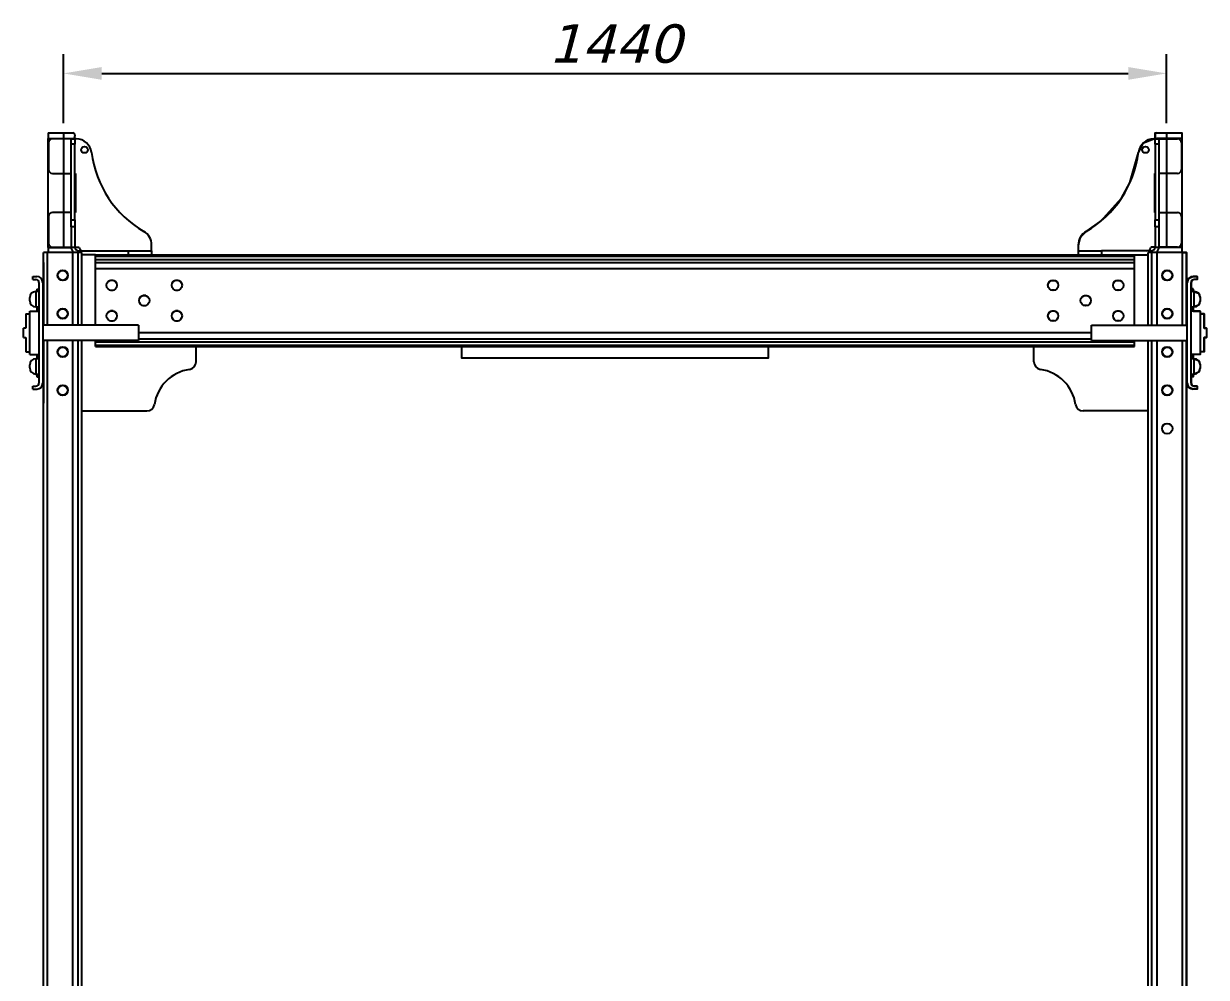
# Model space of a CAD drawing. Header units: millimetres. Extents: x 503 to 3464, y 400 to 5374.
# Drawn here: x 528 to 2072, y 2887 to 4132 of the extents above; entities that cross this region are included whole.
import ezdxf

# ---------------------------------------------------------------- set-up
doc = ezdxf.new("R2010")
doc.units = ezdxf.units.MM
doc.styles.get("Standard").update_dxf_attribs({"font": 'verdanai.ttf'})
doc.dimstyles.new('DimStyleALP', dxfattribs={"dimscale": 20, "dimtxt": 2.5, "dimasz": 2.5, "dimexe": 1.25, "dimexo": 0.625, "dimtad": 1, "dimdsep": 46, "dimtxsty": 'Standard', "dimcen": 2.5, "dimclrd": 60, "dimclre": 60, "dimadec": 0, "dimazin": 0, "dimtfac": 1, "dimtofl": 0, "dimtmove": 0, "dimatfit": 3, "dimfxl": 1, "dimarcsym": 0})

# ---------------------------------------------------------------- blocks, each defined once
blk = doc.blocks.new('*D13')
at = {"color": 60, "linetype": 'ByBlock', "lineweight": -2, "transparency": 16777216}
for p, q in [((-720, 3111.5), (-720, 3201.6)), ((720, 3111.5), (720, 3201.6)), ((-670, 3176.6), (670, 3176.6))]:
    blk.add_line(p, q, dxfattribs=at)
at = {"color": 60, "transparency": 16777216}
for points in [[(-670, 3184.9), (-670, 3168.2), (-720, 3176.6)], [(670, 3184.9), (670, 3168.2), (720, 3176.6)]]:
    blk.add_solid(points, dxfattribs=at)
at = {"layer": 'Defpoints', "color": 0, "transparency": 16777216}
for p in [(720, 3176.6), (-720, 3099), (720, 3099)]:
    blk.add_point(p, dxfattribs=at)
at = {"color": 0, "transparency": 16777216, "insert": (0, 3215.1), "char_height": 50, "attachment_point": 5}
blk.add_mtext('1440', dxfattribs=at)
blk = doc.blocks.new('*U12')
blk.add_wipeout([(0, -490), (0, 0), (-696, 0), (-696, 2736), (-611.226, 2736), (-604.722, 2738.404), (-601.345, 2744.461), (-585.891, 2774.891), (-555.462, 2790.345), (-549.404, 2793.722), (-547, 2800.226), (-547, 2820), (-200, 2820), (-200, 2805), (0, 2805), (0, 2940), (-605, 2940), (-605, 2952.956), (-607.669, 2962.938), (-614.962, 2970.255), (-634.292, 2983.776), (-661.26, 3013.874), (-672.169, 3033.634), (-683.4, 3073.506), (-690.016, 3086.002), (-703.242, 3091), (-705, 3091), (-705, 3099), (-740, 3099), (-740, 2943), (-746, 2943), (-746, 2904), (-747.012, 2903.944), (-749.343, 2909.157), (-755, 2911.5), (-760, 2911.5), (-760, 2907.5), (-756, 2907.5), (-753.172, 2906.328), (-752, 2903.5), (-752, 2894.795), (-755, 2894.795), (-755, 2891.899), (-761.657, 2889.556), (-764, 2883.9), (-764, 2879.899), (-761.657, 2874.243), (-756, 2871.9), (-755, 2871.9), (-755, 2866.096), (-764, 2866.096), (-764, 2863), (-769, 2863), (-769, 2844), (-772, 2844), (-772, 2832), (-769, 2832), (-769, 2813), (-764, 2813), (-764, 2809.903), (-755, 2809.795), (-755, 2804.1), (-756.011, 2804.1), (-761.657, 2801.757), (-764, 2796.1), (-764, 2792.1), (-761.657, 2786.443), (-756, 2784.1), (-755, 2784.1), (-755, 2780.436), (-752, 2780.436), (-752, 2772.5), (-753.172, 2769.671), (-756, 2768.5), (-760, 2768.5), (-760, 2764.5), (-755, 2764.5), (-749.343, 2766.843), (-747, 2772), (-746, 2772), (-746, -207), (-740, -207), (-740, -221.04), (-751.24, -268.532), (-752.011, -285), (-746.879, -327.231), (-740, -348.96), (-740, -363), (-733.744, -363), (-708.671, -399.456), (-690.491, -416.148), (-667.069, -430.923), (-641.581, -440.58), (-618.289, -444.604), (-611.554, -444.956), (-560.975, -444.956), (-540.851, -442.85), (-524.43, -438.668), (-514.809, -435.208), (-493.437, -424.147), (-468.79, -404.57), (-446.439, -376.601), (-429.377, -340.1), (-423.061, -314.834), (-420.539, -284.9), (-421.99, -262.313), (-426.344, -240), (-191.807, -240), (-191.807, -490)])
at = {"color": 7, "linetype": 'Continuous', "lineweight": 25}
for p, q in [((-740, 3099), (-708, 3099)), ((-740, 3099), (-740, 3091.5)), ((-740, 3091.5), (-708, 3091.5)), ((-740, 2949.5), (-740, 3091.5)), ((-710, 3091), (-734.5, 3091)), ((-710, 3091.5), (-710, 3091)), ((-710, 3091), (-705, 3091)), ((-710, 3084.032), (-710, 3091)), ((-705, 3096), (-705, 3094.5)), ((-703.242, 3091), (-705, 3091)), ((-705, 3091), (-705, 3084.032)), ((-739.5, 3086), (-739.5, 3051)), ((-705, 3084.032), (-710, 3084.032)), ((-710, 2985.438), (-710, 3084.032)), ((-705, 2985.438), (-705, 3084.032)), ((-734.5, 3046), (-710, 3046)), ((-705, 3046), (-704.5, 3046)), ((-704.5, 3046), (-704.5, 2995)), ((-739.5, 2990), (-739.5, 2955)), ((-710, 2995), (-734.5, 2995)), ((-710, 2985.438), (-705, 2985.438)), ((-710, 2976.342), (-710, 2985.438)), ((-704.5, 2995), (-705, 2995)), ((-705, 2985.438), (-705, 2976.342)), ((-705, 2976.342), (-710, 2976.342)), ((-710, 2976.342), (-710, 2950)), ((-705, 2976.342), (-705, 2950)), ((-740, 2949.5), (-740, 2943)), ((-740, 2949.5), (-709.987, 2949.5)), ((-734.5, 2950), (-710, 2950)), ((-710, 2950), (-710, 2949.5)), ((-710, 2950), (-705, 2950)), ((-705, 2950), (-699.5, 2950)), ((-605, 2945), (-605, 2952.956)), ((-746, 2848), (-746, 2943)), ((-741, 2943), (-746, 2943)), ((-708, 2943), (-741, 2943)), ((-701, 2943), (-708, 2943)), ((-701, 2848), (-701, 2943)), ((-696, 2943), (-701, 2943)), ((-700, 2945), (-635, 2945)), ((-696, 2848), (-696, 2943)), ((-678, 2940), (-696, 2940)), ((-678, 2938.111), (-678, 2940)), ((-678, 2933.636), (-678, 2938.111)), ((-678, 2929.694), (-678, 2933.636)), ((-635, 2940), (-635, 2945)), ((-635, 2945), (-605, 2945)), ((-605, 2945), (-605, 2940)), ((-746, 2930), (-746, 2848)), ((-678, 2921.737), (-678, 2929.694)), ((-678, 2848), (-678, 2921.737)), ((-760, 2907.5), (-760, 2911.5)), ((-760, 2911.5), (-755, 2911.5)), ((-760, 2907.5), (-756, 2907.5)), ((-752, 2903.5), (-752, 2772.5)), ((-747.016, 2904), (-747, 2904)), ((-746, 2904), (-747, 2904)), ((-747, 2903.5), (-747, 2772.5)), ((-655.18, 2906.5), (-658.82, 2906.5)), ((-570.18, 2906.5), (-573.82, 2906.5)), ((-752, 2891.899), (-756, 2891.899)), ((-755, 2894.795), (-752, 2894.795)), ((-658.82, 2893.5), (-655.18, 2893.5)), ((-573.82, 2893.5), (-570.18, 2893.5)), ((-764, 2879.9), (-764, 2883.9)), ((-756, 2871.9), (-752, 2871.9)), ((-612.68, 2886.5), (-616.32, 2886.5)), ((-616.32, 2873.5), (-612.68, 2873.5)), ((-769, 2863), (-769, 2844)), ((-769, 2863), (-764, 2863)), ((-764, 2866.096), (-752, 2866.096)), ((-764, 2809.903), (-764, 2866.096)), ((-655.18, 2866.5), (-658.82, 2866.5)), ((-570.18, 2866.5), (-573.82, 2866.5)), ((-769, 2844), (-772, 2844)), ((-772, 2832), (-772, 2844)), ((-622, 2848), (-747, 2848)), ((-658.82, 2853.5), (-655.18, 2853.5)), ((-622, 2848), (-622, 2828)), ((-573.82, 2853.5), (-570.18, 2853.5)), ((-772, 2832), (-769, 2832)), ((-769, 2832), (-769, 2813)), ((-622, 2828), (-747, 2828)), ((-746, 2828), (-746, 2746)), ((-746, -207), (-746, 2828)), ((-701, -207), (-701, 2828)), ((-696, -207), (-696, 2828)), ((-678, 2826.364), (-678, 2828)), ((-678, 2821.889), (-678, 2826.364)), ((-769, 2813), (-764, 2813)), ((-678, 2820), (-678, 2821.889)), ((-547, 2800.226), (-547, 2820)), ((-764, 2809.903), (-752, 2809.903)), ((-764, 2792.1), (-764, 2796.1)), ((-752, 2804.1), (-756, 2804.1)), ((-755, 2809.795), (-752, 2809.795)), ((-755, 2809.795), (-755, 2807.403)), ((-755, 2807.403), (-752, 2807.403)), ((-755, 2807.403), (-755, 2804.1)), ((-756, 2784.1), (-752, 2784.1)), ((-755, 2780.436), (-752, 2780.436)), ((-760, 2764.5), (-760, 2768.5)), ((-760, 2768.5), (-756, 2768.5)), ((-760, 2764.5), (-755, 2764.5)), ((-747.016, 2772), (-747, 2772)), ((-746, 2772), (-747, 2772)), ((-696, 2736), (-611.226, 2736))]:
    blk.add_line(p, q, dxfattribs=at)
blk.add_line((-720, 3099), (-720, 2949.5))
at = {"color": 8, "linetype": 'Continuous', "lineweight": 25}
for p, q in [((-741, 2848), (-741, 2943)), ((-708, 2848), (-708, 2943)), ((-700, 2945), (-700, 2943)), ((-756, 2891.899), (-756, 2871.9)), ((-741, -207), (-741, 2828)), ((-708, -207), (-708, 2828)), ((-756, 2804.1), (-756, 2784.1))]:
    blk.add_line(p, q, dxfattribs=at)
at = {"color": 7, "linetype": 'Continuous', "lineweight": 25}
for centre, radius in [((-692.5, 3077), 4.25), ((-721, 2913), 6.75), ((-721, 2913), 6.5), ((-657, 2900), 6.75), ((-572, 2900), 6.75), ((-614.5, 2880), 6.75), ((-721, 2863), 6.75), ((-721, 2863), 6.5), ((-657, 2860), 6.75), ((-572, 2860), 6.75), ((-721, 2813), 6.75), ((-721, 2813), 6.5), ((-721, 2763), 6.75), ((-721, 2763), 6.5)]:
    blk.add_circle(centre, radius, dxfattribs=at)
for centre, radius, start, end in [((-734.5, 3086), 5, 90, 180), ((-708, 3096), 3, 0, 90), ((-708, 3094.5), 3, 270, 0), ((-703.242, 3071), 20, 7.198891, 90), ((-544.901, 3091), 139.599, 187.198891, 239.875757), ((-734.5, 3051), 5, 180, 270), ((-734.5, 2990), 5, 90, 180), ((-625, 2952.956), 20, 0, 59.875757), ((-734.5, 2955), 5, 180, 270), ((-700, 2950), 10, 180, 224.427004), ((-700, 2950), 5, 180, 270), ((-694.5, 2950), 5, 180, 270), ((-756, 2903.5), 4, 0, 90), ((-755, 2903.5), 8, 0, 90), ((-756, 2883.9), 8, 90, 180), ((-756, 2879.9), 8, 180, 270), ((-756, 2796.1), 8, 90, 180), ((-557, 2800.226), 10, 278.849883, 0), ((-756, 2792.1), 8, 180, 270), ((-547, 2736), 55, 98.849883, 171.150117), ((-756, 2772.5), 4, 270, 0), ((-755, 2772.5), 8, 270, 0), ((-611.226, 2746), 10, 270, 351.150117)]:
    blk.add_arc(centre, radius, start, end, dxfattribs=at)
for points, knots in [([(-755, 2894.795), (-755, 2894.777), (-755, 2894.74), (-755, 2894.403), (-755, 2893.646), (-755, 2892.788), (-755, 2892.117), (-755, 2891.899)], [0, 0, 0, 0, 0.24355089, 0.48698914, 0.7300722, 0.91243478, 1, 1, 1, 1]), ([(-755, 2871.9), (-755, 2871.522), (-755, 2870.563), (-755, 2869.162), (-755, 2867.862), (-755, 2866.854), (-755, 2866.271), (-755, 2866.137), (-755, 2866.096)], [0, 0, 0, 0, 0.1164907, 0.29625417, 0.47603057, 0.65609201, 0.89612047, 1, 1, 1, 1]), ([(-755, 2784.1), (-755, 2783.533), (-755, 2782.45), (-755, 2781.306), (-755, 2780.726), (-755, 2780.436)], [0, 0, 0, 0, 0.35445681, 0.67704016, 1, 1, 1, 1])]:
    blk.add_open_spline(points, degree=3, knots=knots, dxfattribs=at)
blk.add_wipeout([(0, -490), (0, 0), (696, 0), (696, 2736), (611.226, 2736), (604.722, 2738.404), (601.345, 2744.461), (585.891, 2774.891), (555.462, 2790.345), (549.404, 2793.722), (547, 2800.226), (547, 2820), (200, 2820), (200, 2805), (0, 2805), (0, 2940), (605, 2940), (605, 2952.956), (607.669, 2962.938), (614.962, 2970.255), (634.292, 2983.776), (661.26, 3013.874), (672.169, 3033.634), (683.4, 3073.506), (690.016, 3086.002), (703.242, 3091), (705, 3091), (705, 3099), (740, 3099), (740, 2943), (746, 2943), (746, 2904), (747.012, 2903.944), (749.343, 2909.157), (755, 2911.5), (760, 2911.5), (760, 2907.5), (756, 2907.5), (753.172, 2906.328), (752, 2903.5), (752, 2894.795), (755, 2894.795), (755, 2891.899), (761.657, 2889.556), (764, 2883.9), (764, 2879.899), (761.657, 2874.243), (756, 2871.9), (755, 2871.9), (755, 2866.096), (764, 2866.096), (764, 2863), (769, 2863), (769, 2844), (772, 2844), (772, 2832), (769, 2832), (769, 2813), (764, 2813), (764, 2809.903), (755, 2809.795), (755, 2804.1), (756.011, 2804.1), (761.657, 2801.757), (764, 2796.1), (764, 2792.1), (761.657, 2786.443), (756, 2784.1), (755, 2784.1), (755, 2780.436), (752, 2780.436), (752, 2772.5), (753.172, 2769.671), (756, 2768.5), (760, 2768.5), (760, 2764.5), (755, 2764.5), (749.343, 2766.843), (747, 2772), (746, 2772), (746, -207), (740, -207), (740, -221.04), (751.24, -268.532), (752.011, -285), (746.879, -327.231), (740, -348.96), (740, -363), (733.744, -363), (708.671, -399.456), (690.491, -416.148), (667.069, -430.923), (641.581, -440.58), (618.289, -444.604), (611.554, -444.956), (560.975, -444.956), (540.851, -442.85), (524.43, -438.668), (514.809, -435.208), (493.437, -424.147), (468.79, -404.57), (446.439, -376.601), (429.377, -340.1), (423.061, -314.834), (420.539, -284.9), (421.99, -262.313), (426.344, -240), (191.807, -240), (191.807, -490)])
for p, q in [((703.242, 3091), (705, 3091)), ((705, 3096), (705, 3094.5)), ((705, 3091), (710, 3091)), ((705, 3084.032), (705, 3091)), ((708, 3099), (740, 3099)), ((740, 3091.5), (708, 3091.5)), ((710, 3091), (710, 3091.5)), ((710, 3091), (734.5, 3091)), ((710, 3091), (710, 3084.032)), ((740, 3099), (740, 3091.5)), ((740, 3091.5), (740, 2949.5)), ((710, 3084.032), (705, 3084.032)), ((705, 3084.032), (705, 2985.438)), ((710, 3084.032), (710, 2985.438)), ((739.5, 3086), (739.5, 3051)), ((705, 3046), (704.5, 3046)), ((704.5, 3046), (704.5, 2995)), ((734.5, 3046), (710, 3046)), ((704.5, 2995), (705, 2995)), ((705, 2985.438), (710, 2985.438)), ((705, 2976.342), (705, 2985.438)), ((710, 2995), (734.5, 2995)), ((710, 2985.438), (710, 2976.342)), ((739.5, 2990), (739.5, 2955)), ((710, 2976.342), (705, 2976.342)), ((705, 2976.342), (705, 2950)), ((710, 2976.342), (710, 2950)), ((605, 2945), (605, 2952.956)), ((705, 2950), (699.5, 2950)), ((705, 2950), (710, 2950)), ((740, 2949.5), (709.987, 2949.5)), ((710, 2949.5), (710, 2950)), ((734.5, 2950), (710, 2950)), ((740, 2949.5), (740, 2943)), ((-678, 2940), (678, 2940)), ((-678, 2938.111), (678, 2938.111)), ((-678, 2933.636), (678, 2933.636)), ((605, 2940), (605, 2945)), ((605, 2945), (635, 2945)), ((635, 2945), (635, 2940)), ((700, 2945), (635, 2945)), ((678, 2940), (696, 2940)), ((678, 2938.111), (678, 2940)), ((678, 2933.636), (678, 2938.111)), ((678, 2929.694), (678, 2933.636)), ((696, 2848), (696, 2943)), ((701, 2943), (696, 2943)), ((701, 2848), (701, 2943)), ((708, 2943), (701, 2943)), ((741, 2943), (708, 2943)), ((746, 2943), (741, 2943)), ((746, 2848), (746, 2943)), ((-678, 2929.694), (678, 2929.694)), ((-678, 2921.737), (678, 2921.737)), ((678, 2921.737), (678, 2929.694)), ((678, 2848), (678, 2921.737)), ((746, 2930), (746, 2848)), ((570.18, 2906.5), (573.82, 2906.5)), ((655.18, 2906.5), (658.82, 2906.5)), ((746, 2904), (747, 2904)), ((747.016, 2904), (747, 2904)), ((747, 2772.5), (747, 2903.5)), ((752, 2772.5), (752, 2903.5)), ((760, 2911.5), (755, 2911.5)), ((760, 2907.5), (756, 2907.5)), ((760, 2911.5), (760, 2907.5)), ((573.82, 2893.5), (570.18, 2893.5)), ((658.82, 2893.5), (655.18, 2893.5)), ((755, 2895.564), (752, 2895.564)), ((756, 2891.899), (752, 2891.899)), ((612.68, 2886.5), (616.32, 2886.5)), ((616.32, 2873.5), (612.68, 2873.5)), ((752, 2871.9), (756, 2871.9)), ((755, 2868.597), (755, 2871.9)), ((764, 2883.9), (764, 2879.9)), ((570.18, 2866.5), (573.82, 2866.5)), ((655.18, 2866.5), (658.82, 2866.5)), ((755, 2868.597), (752, 2868.597)), ((755, 2866.205), (752, 2866.205)), ((764, 2866.096), (752, 2866.096)), ((755, 2866.205), (755, 2868.597)), ((764, 2866.096), (764, 2809.903)), ((769, 2863), (764, 2863)), ((769, 2844), (769, 2863)), ((573.82, 2853.5), (570.18, 2853.5)), ((622, 2828), (622, 2848)), ((622, 2848), (747, 2848)), ((658.82, 2853.5), (655.18, 2853.5)), ((772, 2844), (769, 2844)), ((772, 2844), (772, 2832)), ((-678, 2826.364), (678, 2826.364)), ((622, 2828), (747, 2828)), ((678, 2826.364), (678, 2828)), ((678, 2821.889), (678, 2826.364)), ((696, -120), (696, 2828)), ((701, -120), (701, 2828)), ((746, -207), (746, 2828)), ((746, 2828), (746, 2746)), ((769, 2832), (772, 2832)), ((769, 2813), (769, 2832)), ((-678, 2821.889), (678, 2821.889)), ((-678, 2820), (678, 2820)), ((-200, 2820), (200, 2820)), ((547, 2800.226), (547, 2820)), ((678, 2820), (678, 2821.889)), ((769, 2813), (764, 2813)), ((764, 2809.903), (752, 2809.903)), ((756, 2804.1), (752, 2804.1)), ((764, 2796.1), (764, 2792.1)), ((752, 2784.1), (756, 2784.1)), ((755, 2781.205), (752, 2781.205)), ((746, 2772), (747, 2772)), ((747.016, 2772), (747, 2772)), ((760, 2764.5), (755, 2764.5)), ((760, 2768.5), (756, 2768.5)), ((760, 2768.5), (760, 2764.5)), ((696, 2736), (611.226, 2736))]:
    blk.add_line(p, q, dxfattribs=at)
blk.add_line((720, 3099), (720, 2949.5))
at = {"color": 8, "linetype": 'Continuous', "lineweight": 25}
for p, q in [((700, 2943), (700, 2945)), ((708, 2848), (708, 2943)), ((741, 2848), (741, 2943)), ((756, 2871.9), (756, 2891.899)), ((-622, 2838.262), (622, 2838.262)), ((-622, 2830.306), (622, 2830.306)), ((708, -120), (708, 2828)), ((741, -207), (741, 2828)), ((756, 2784.1), (756, 2804.1))]:
    blk.add_line(p, q, dxfattribs=at)
blk.add_lwpolyline([(0, 2940), (605, 2940), (605, 2952.956), (607.669, 2962.938), (614.962, 2970.255), (634.292, 2983.776), (661.26, 3013.874), (672.169, 3033.634), (683.4, 3073.506), (690.016, 3086.002), (703.242, 3091), (705, 3091), (705, 3099), (740, 3099), (740, 2943), (746, 2943), (746, 2904), (747.012, 2903.944), (749.343, 2909.157), (755, 2911.5), (760, 2911.5), (760, 2907.5), (756, 2907.5), (753.172, 2906.328), (752, 2903.5), (752, 2894.795), (755, 2894.795), (755, 2891.899), (761.657, 2889.556), (764, 2883.9), (764, 2879.899), (761.657, 2874.243), (756, 2871.9), (755, 2871.9), (755, 2866.096), (764, 2866.096), (764, 2863), (769, 2863), (769, 2844), (772, 2844), (772, 2832), (769, 2832), (769, 2813), (764, 2813), (764, 2809.903), (755, 2809.795), (755, 2804.1), (756.011, 2804.1), (761.657, 2801.757), (764, 2796.1), (764, 2792.1), (761.657, 2786.443), (756, 2784.1), (755, 2784.1), (755, 2780.436), (752, 2780.436), (752, 2772.5), (753.172, 2769.671), (756, 2768.5), (760, 2768.5), (760, 2764.5), (755, 2764.5), (749.343, 2766.843), (747, 2772), (746, 2772), (746, -207)])
at = {"color": 7, "linetype": 'Continuous', "lineweight": 25}
blk.add_lwpolyline([(200, 2820), (200, 2805), (-200, 2805), (-200, 2820)], dxfattribs=at)
for centre, radius in [((692.5, 3077), 4.25), ((721, 2913), 6.75), ((721, 2913), 6.5), ((572, 2900), 6.75), ((657, 2900), 6.75), ((614.5, 2880), 6.75), ((572, 2860), 6.75), ((657, 2860), 6.75), ((721, 2863), 6.75), ((721, 2863), 6.5), ((721, 2813), 6.75), ((721, 2813), 6.5), ((721, 2763), 6.75), ((721, 2763), 6.5), ((721, 2713), 6.75)]:
    blk.add_circle(centre, radius, dxfattribs=at)
for centre, radius, start, end in [((703.242, 3071), 20, 90, 172.801109), ((708, 3096), 3, 90, 180), ((708, 3094.5), 3, 180, 270), ((734.5, 3086), 5, 0, 90), ((544.901, 3091), 139.599, 300.124243, 352.801109), ((734.5, 3051), 5, 270, 0), ((734.5, 2990), 5, 0, 90), ((625, 2952.956), 20, 120.124243, 180), ((694.5, 2950), 5, 270, 0), ((700, 2950), 5, 270, 0), ((700, 2950), 10, 315.572996, 0), ((734.5, 2955), 5, 270, 0), ((755, 2903.5), 8, 90, 180), ((756, 2903.5), 4, 90, 180), ((756, 2883.9), 8, 0, 90), ((756, 2879.9), 8, 270, 0), ((557, 2800.226), 10, 180, 261.150117), ((756, 2796.1), 8, 0, 90), ((547, 2736), 55, 8.849883, 81.150117), ((756, 2792.1), 8, 270, 0), ((755, 2772.5), 8, 180, 270), ((756, 2772.5), 4, 180, 270), ((611.226, 2746), 10, 188.849883, 270)]:
    blk.add_arc(centre, radius, start, end, dxfattribs=at)
for points, knots in [([(755, 2891.899), (755, 2892.467), (755, 2893.55), (755, 2894.694), (755, 2895.274), (755, 2895.564)], [0, 0, 0, 0, 0.35445681, 0.67704016, 1, 1, 1, 1]), ([(755, 2804.1), (755, 2804.478), (755, 2805.437), (755, 2806.838), (755, 2808.138), (755, 2809.146), (755, 2809.728), (755, 2809.863), (755, 2809.903)], [0, 0, 0, 0, 0.11649084, 0.29625452, 0.47602887, 0.65609216, 0.89611991, 1, 1, 1, 1]), ([(755, 2781.205), (755, 2781.223), (755, 2781.26), (755, 2781.597), (755, 2782.354), (755, 2783.212), (755, 2783.883), (755, 2784.1)], [0, 0, 0, 0, 0.24355067, 0.48698933, 0.73007229, 0.91243481, 1, 1, 1, 1])]:
    blk.add_open_spline(points, degree=3, knots=knots, dxfattribs=at)
dim = blk.add_linear_dim(base=(720, 3176.571), p1=(-720, 3099), p2=(720, 3099), dimstyle='DimStyleALP')
dim.commit()
dim.dimension.update_dxf_attribs({"geometry": '*D13', "text_midpoint": (0, 3215.112)})

msp = doc.modelspace()

# ---------------------------------------------------------------- block references
msp.add_blockref('*U12', (1300, 890))

doc.saveas('drawing.dxf')
